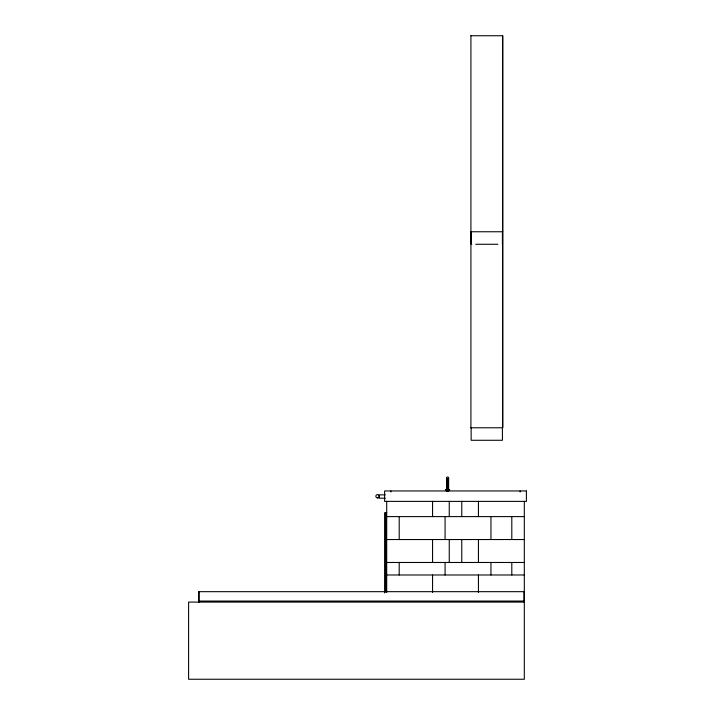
<?xml version="1.0" encoding="UTF-8"?>
<svg xmlns="http://www.w3.org/2000/svg" width="715" height="715" viewBox="0 0 715 715"><rect width="100%" height="100%" fill="white"/><g stroke="black" fill="none" stroke-linecap="round" stroke-linejoin="round"><path stroke-width="1.07" d="M445.499 489.507L449.663 489.543M470.827 35.75L502.734 35.75L502.734 427.776L470.827 427.776M470.827 231.758L502.734 231.758M471.757 244.271L471.14 244.271L471.14 231.758M475.725 244.271L497.846 244.271M446.535 479.068L448.627 479.068M445.499 490.329L449.663 490.329M385.314 494.86L379.191 494.86L379.191 496.04L379.191 498.194L385.314 498.194M386.69 512.744L384.607 512.744L384.607 592.923M386.69 516.605L524.318 516.605M386.69 539.539L524.318 539.539M386.69 562.482L524.318 562.482M386.69 574.985L524.318 574.985M524.318 591.671L198.743 591.671L198.743 602.093M198.743 601.056L524.041 601.056M524.318 602.093L188.599 602.093L188.599 679.25L524.318 679.25L524.318 501.313M524.041 591.671L524.041 602.093M520.145 490.955L520.145 492M511.806 516.605L511.806 539.539M511.806 562.482L511.806 574.985M502.654 35.75L502.654 427.776M502.422 231.758L502.422 244.271M502.422 427.776L502.422 440.279L471.14 440.279L471.14 427.776M490.955 516.605L490.955 539.539M490.955 562.482L490.955 574.985M478.442 501.313L478.442 516.605M478.442 539.539L478.442 562.482M478.442 574.985L478.442 592.467M470.917 35.75L470.917 427.776M461.765 501.313L461.765 516.605M461.765 539.539L461.765 562.482M449.252 501.313L449.252 516.605M449.252 539.539L449.252 562.482M448.627 478.022A1.046 1.046 0 0 1 447.063 478.925A1.046 1.046 0 0 1 447.063 477.12A1.046 1.046 0 0 1 448.627 478.022L448.627 491.276M447.581 479.068L447.581 491.276M446.535 478.022L446.535 491.312M445.079 516.605L445.079 539.539M445.079 562.482L445.079 574.985M432.566 501.313L432.566 516.605M432.566 539.539L432.566 562.482M432.566 574.985L432.566 592.467M399.202 516.605L399.202 539.539M399.202 562.482L399.202 574.985M390.864 490.955L390.864 492M386.69 501.313L386.69 592.467M385.653 512.744L385.653 592.02M199.02 591.671L199.02 602.093M526.401 490.955L384.607 490.955L384.607 501.385L526.401 501.385L526.401 490.955M377.752 497.908L377.314 497.908A1.671 1.671 0 0 1 376.126 495.361A1.671 1.671 0 0 1 378.941 495.361A1.671 1.671 0 0 1 377.752 497.908"/></g></svg>
